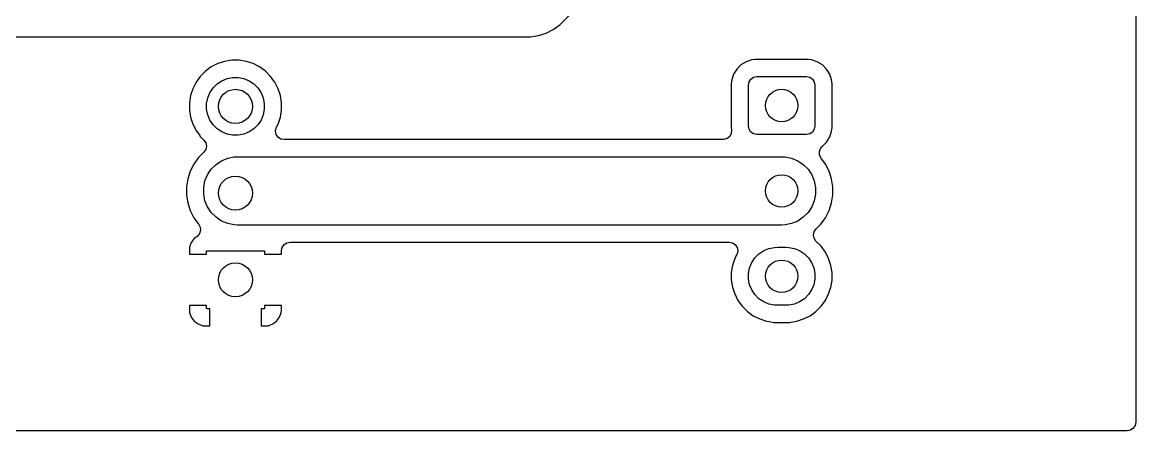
# Model space of a CAD drawing. Header units: millimetres. Extents: x 112.5 to 178.5, y -147 to -65.5.
# Drawn here: x 145.87 to 178.5, y -147 to -135.04 of the extents above; entities that cross this region are included whole.
import ezdxf

# ---------------------------------------------------------------- set-up
doc = ezdxf.new("R2010")
doc.units = ezdxf.units.MM
doc.layers.add('B.Cu', color=153, linetype='CONTINUOUS', true_color=0x4d7fc4)

msp = doc.modelspace()

# ---------------------------------------------------------------- linework, layer by layer
at = {"layer": 'B.Cu', "linetype": 'CONTINUOUS'}
for p, q in [((178.4995, -65.7495), (178.4995, -146.7505)), ((161.62478, -135.108517), (177.224517, -119.50878)), ((160.998638, -135.427553), (161.223262, -135.354568)), ((161.223262, -135.354568), (161.433704, -135.247343)), ((161.433704, -135.247343), (161.62478, -135.108517)), ((144.115912, -135.4645), (160.765358, -135.4645)), ((160.765358, -135.4645), (160.765362, -135.4645)), ((160.765362, -135.4645), (160.998638, -135.427553)), ((151.412182, -136.34495), (151.240206, -136.469897)), ((151.601592, -136.248441), (151.412182, -136.34495)), ((151.803759, -136.182753), (151.601592, -136.248441)), ((152.013703, -136.1495), (151.803759, -136.182753)), ((152.013713, -136.1495), (152.013703, -136.1495)), ((152.226287, -136.1495), (152.013713, -136.1495)), ((152.226296, -136.1495), (152.226287, -136.1495)), ((152.43624, -136.182753), (152.226296, -136.1495)), ((152.638407, -136.248441), (152.43624, -136.182753)), ((152.638409, -136.248442), (152.638407, -136.248441)), ((152.638412, -136.248443), (152.638409, -136.248442)), ((152.827816, -136.344949), (152.638412, -136.248443)), ((152.999792, -136.469896), (152.827816, -136.344949)), ((166.931346, -136.282286), (166.807286, -136.406346)), ((167.080667, -136.190185), (166.931346, -136.282286)), ((167.247199, -136.135001), (167.080667, -136.190185)), ((167.349993, -136.1245), (167.247199, -136.135001)), ((168.900005, -136.1245), (167.349993, -136.1245)), ((168.900009, -136.1245), (168.900005, -136.1245)), ((169.002797, -136.135001), (168.900009, -136.1245)), ((169.002798, -136.135001), (169.002797, -136.135001)), ((169.002802, -136.135002), (169.002798, -136.135001)), ((169.169332, -136.190184), (169.002802, -136.135002)), ((169.169332, -136.190185), (169.16933, -136.190184)), ((169.16933, -136.190184), (169.169332, -136.190184)), ((169.169334, -136.190186), (169.169332, -136.190185)), ((169.318656, -136.282288), (169.169334, -136.190186)), ((169.442712, -136.406344), (169.318656, -136.282288)), ((151.089897, -136.620206), (150.96495, -136.792182)), ((151.240206, -136.469897), (151.089897, -136.620206)), ((151.719313, -136.750367), (151.873258, -136.686601)), ((151.873258, -136.686601), (152.036685, -136.654093)), ((152.036685, -136.654093), (152.203315, -136.654093)), ((152.203315, -136.654093), (152.366742, -136.686601)), ((152.366742, -136.686601), (152.520687, -136.750367)), ((153.150104, -136.620208), (152.999792, -136.469896)), ((153.275051, -136.792184), (153.150104, -136.620208)), ((166.715184, -136.555668), (166.660002, -136.722197)), ((166.807286, -136.406346), (166.715184, -136.555668)), ((167.16903, -136.779329), (167.223223, -136.698223)), ((167.223223, -136.698223), (167.304329, -136.64403)), ((167.304329, -136.64403), (167.4, -136.625)), ((167.4, -136.625), (168.85, -136.625)), ((168.85, -136.625), (168.945671, -136.64403)), ((168.945671, -136.64403), (169.026777, -136.698223)), ((169.026777, -136.698223), (169.08097, -136.779329)), ((169.534814, -136.555666), (169.442712, -136.406344)), ((169.589999, -136.722203), (169.534814, -136.555666)), ((150.868441, -136.981592), (150.802753, -137.183759)), ((150.96495, -136.792182), (150.868441, -136.981592)), ((151.370367, -137.099313), (151.462941, -136.960766)), ((151.462941, -136.960766), (151.580766, -136.842941)), ((151.580766, -136.842941), (151.719313, -136.750367)), ((152.520687, -136.750367), (152.659234, -136.842941)), ((152.659234, -136.842941), (152.777059, -136.960766)), ((152.777059, -136.960766), (152.869633, -137.099313)), ((153.371557, -136.981588), (153.275051, -136.792184)), ((153.437246, -137.183757), (153.371557, -136.981588)), ((166.660001, -136.722204), (166.6495, -136.824988)), ((166.6495, -136.824988), (166.6495, -138.125005)), ((166.660002, -136.722197), (166.660001, -136.722204)), ((167.15, -136.875), (167.16903, -136.779329)), ((167.15, -138.075), (167.15, -136.875)), ((169.08097, -136.779329), (169.1, -136.875)), ((169.1, -136.875), (169.1, -138.075)), ((169.600499, -136.824992), (169.589999, -136.722203)), ((169.6005, -138.125009), (169.600499, -136.824992)), ((150.802753, -137.183759), (150.7695, -137.393703)), ((151.274093, -137.416685), (151.306601, -137.253258)), ((151.306601, -137.253258), (151.370367, -137.099313)), ((152.869633, -137.099313), (152.933399, -137.253258)), ((152.933399, -137.253258), (152.965907, -137.416685)), ((153.437246, -137.183759), (153.437246, -137.183757)), ((153.470499, -137.393703), (153.437246, -137.183759)), ((150.7695, -137.393703), (150.7695, -137.606296)), ((150.7695, -137.606296), (150.802753, -137.81624)), ((151.274093, -137.583315), (151.274093, -137.416685)), ((151.306601, -137.746742), (151.274093, -137.583315)), ((152.965907, -137.583315), (152.933399, -137.746742)), ((152.965907, -137.416685), (152.965907, -137.583315)), ((153.437246, -137.816243), (153.4705, -137.606287)), ((153.470499, -137.39371), (153.470499, -137.393703)), ((153.4705, -137.393713), (153.470499, -137.39371)), ((153.4705, -137.606287), (153.4705, -137.393713)), ((150.802753, -137.81624), (150.860903, -137.995208)), ((150.860903, -137.995208), (150.868443, -138.018412)), ((151.370367, -137.900687), (151.306601, -137.746742)), ((151.462941, -138.039234), (151.370367, -137.900687)), ((152.869633, -137.900687), (152.777059, -138.039234)), ((152.933399, -137.746742), (152.869633, -137.900687)), ((153.371557, -138.018412), (153.437246, -137.816243)), ((150.868443, -138.018412), (150.964949, -138.207816)), ((150.964949, -138.207816), (151.073041, -138.356592)), ((151.580766, -138.157059), (151.462941, -138.039234)), ((151.719313, -138.249633), (151.580766, -138.157059)), ((151.873258, -138.313399), (151.719313, -138.249633)), ((152.036685, -138.345907), (151.873258, -138.313399)), ((152.366742, -138.313399), (152.203315, -138.345907)), ((152.520687, -138.249633), (152.366742, -138.313399)), ((152.659234, -138.157059), (152.520687, -138.249633)), ((152.777059, -138.039234), (152.659234, -138.157059)), ((153.2965, -138.2255), (153.315454, -138.130212)), ((153.315454, -138.320788), (153.2965, -138.2255)), ((153.315454, -138.130212), (153.323639, -138.112457)), ((153.36943, -138.40157), (153.315454, -138.320788)), ((153.323639, -138.112457), (153.342372, -138.075691)), ((153.342372, -138.075691), (153.371557, -138.018412)), ((166.64801, -138.296916), (166.602522, -138.382765)), ((166.657181, -138.200197), (166.64801, -138.296916)), ((166.6495, -138.125005), (166.653709, -138.166206)), ((166.653709, -138.166206), (166.657181, -138.200197)), ((167.16903, -138.170671), (167.15, -138.075)), ((167.223223, -138.251777), (167.16903, -138.170671)), ((167.304329, -138.30597), (167.223223, -138.251777)), ((167.4, -138.325), (167.304329, -138.30597)), ((168.85, -138.325), (167.4, -138.325)), ((168.945671, -138.30597), (168.85, -138.325)), ((169.026777, -138.251777), (168.945671, -138.30597)), ((169.08097, -138.170671), (169.026777, -138.251777)), ((169.1, -138.075), (169.08097, -138.170671)), ((169.534814, -138.394334), (169.589999, -138.227797)), ((169.589999, -138.227797), (169.6005, -138.125009)), ((151.073041, -138.356592), (151.089897, -138.379793)), ((151.089897, -138.379793), (151.197969, -138.487865)), ((151.197969, -138.487865), (151.251945, -138.568647)), ((151.251945, -138.568647), (151.270899, -138.663935)), ((152.203315, -138.345907), (152.036685, -138.345907)), ((153.450212, -138.455546), (153.36943, -138.40157)), ((153.5455, -138.4745), (153.450212, -138.455546)), ((166.409471, -138.4745), (153.5455, -138.4745)), ((166.434776, -138.473211), (166.409471, -138.4745)), ((166.527644, -138.444671), (166.434776, -138.473211)), ((166.602522, -138.382765), (166.527644, -138.444671)), ((169.318656, -138.667712), (169.442712, -138.543656)), ((169.442712, -138.543656), (169.534814, -138.394334)), ((151.066528, -138.971445), (151.040478, -138.997495)), ((151.197971, -138.840001), (151.066528, -138.971445)), ((151.251945, -138.759223), (151.197971, -138.840001)), ((151.270899, -138.663935), (151.251945, -138.759223)), ((151.894715, -139.01806), (152.086983, -138.979815)), ((152.086983, -138.979815), (152.185, -138.975)), ((152.185, -138.975), (168.125, -138.975)), ((168.125, -138.975), (168.223017, -138.979815)), ((168.223017, -138.979815), (168.415285, -139.01806)), ((169.231298, -138.820808), (169.264925, -138.729658)), ((169.235112, -138.917888), (169.231298, -138.820808)), ((169.275787, -139.006119), (169.235112, -138.917888)), ((169.264925, -138.729658), (169.309667, -138.679234)), ((169.3084, -138.677967), (169.318653, -138.667713)), ((169.309667, -138.679234), (169.3084, -138.677967)), ((169.318653, -138.667713), (169.318656, -138.667712)), ((150.901659, -139.188562), (150.79443, -139.399012)), ((151.040478, -138.997495), (150.901659, -139.188562)), ((151.41199, -139.340607), (151.550607, -139.20199)), ((151.550607, -139.20199), (151.713603, -139.093079)), ((151.713603, -139.093079), (151.894715, -139.01806)), ((168.415285, -139.01806), (168.596397, -139.093079)), ((168.596397, -139.093079), (168.759393, -139.20199)), ((168.759393, -139.20199), (168.89801, -139.340607)), ((169.40834, -139.188562), (169.275787, -139.006119)), ((169.408341, -139.188564), (169.40834, -139.188562)), ((169.408343, -139.188567), (169.408341, -139.188564)), ((169.515568, -139.399008), (169.408343, -139.188567)), ((150.721446, -139.623635), (150.684501, -139.856896)), ((150.79443, -139.399012), (150.721446, -139.623635)), ((151.22806, -139.684715), (151.303079, -139.503603)), ((151.303079, -139.503603), (151.41199, -139.340607)), ((168.89801, -139.340607), (169.006921, -139.503603)), ((169.006921, -139.503603), (169.08194, -139.684715)), ((169.588553, -139.623632), (169.515568, -139.399008)), ((169.6255, -139.856908), (169.588553, -139.623632)), ((150.684501, -139.856896), (150.6845, -139.856912)), ((150.6845, -139.856912), (150.6845, -140.093087)), ((151.189815, -139.876983), (151.22806, -139.684715)), ((151.189815, -140.073017), (151.189815, -139.876983)), ((169.08194, -139.684715), (169.120185, -139.876983)), ((169.120185, -139.876983), (169.120185, -140.073017)), ((169.6255, -140.093092), (169.6255, -139.856908)), ((150.6845, -140.093087), (150.684501, -140.093103)), ((150.684501, -140.093103), (150.714111, -140.280051)), ((150.714111, -140.280051), (150.721447, -140.326368)), ((151.22806, -140.265285), (151.189815, -140.073017)), ((151.303079, -140.446397), (151.22806, -140.265285)), ((169.08194, -140.265285), (169.006921, -140.446397)), ((169.120185, -140.073017), (169.08194, -140.265285)), ((169.588553, -140.326368), (169.6255, -140.093092)), ((150.721447, -140.326368), (150.794432, -140.550992)), ((150.794432, -140.550992), (150.822611, -140.606296)), ((150.822611, -140.606296), (150.901659, -140.761437)), ((151.41199, -140.609393), (151.303079, -140.446397)), ((151.550607, -140.74801), (151.41199, -140.609393)), ((168.89801, -140.609393), (168.759393, -140.74801)), ((169.006921, -140.446397), (168.89801, -140.609393)), ((169.408343, -140.761433), (169.515568, -140.550992)), ((169.515568, -140.550992), (169.588553, -140.326368)), ((150.901659, -140.761437), (151.046233, -140.960425)), ((151.713603, -140.856921), (151.550607, -140.74801)), ((151.894715, -140.93194), (151.713603, -140.856921)), ((152.086983, -140.970185), (151.894715, -140.93194)), ((168.415285, -140.93194), (168.223017, -140.970185)), ((168.596397, -140.856921), (168.415285, -140.93194)), ((168.759393, -140.74801), (168.596397, -140.856921)), ((169.269517, -140.95251), (169.408343, -140.761433)), ((151.06974, -141.223404), (151.009601, -141.299709)), ((151.046233, -140.960425), (151.044491, -140.96169)), ((151.044491, -140.96169), (151.08467, -141.033413)), ((151.096101, -141.129894), (151.06974, -141.223404)), ((151.08467, -141.033413), (151.096101, -141.129894)), ((152.185, -140.975), (152.086983, -140.970185)), ((168.125, -140.975), (152.185, -140.975)), ((168.223017, -140.970185), (168.125, -140.975)), ((169.056601, -141.268565), (169.075555, -141.173277)), ((169.075555, -141.363853), (169.056601, -141.268565)), ((169.075555, -141.173277), (169.129528, -141.092498)), ((169.129528, -141.092498), (169.269517, -140.95251)), ((150.826646, -141.487912), (150.776403, -141.622621)), ((150.91281, -141.372812), (150.826646, -141.487912)), ((150.912813, -141.372809), (150.91281, -141.372812)), ((150.997089, -141.30972), (150.912813, -141.372809)), ((151.009601, -141.299709), (150.997089, -141.30972)), ((153.488954, -141.629212), (153.54293, -141.54843)), ((153.54293, -141.54843), (153.623712, -141.494454)), ((153.623712, -141.494454), (153.719, -141.4755)), ((153.719, -141.4755), (166.587239, -141.4755)), ((166.587239, -141.4755), (166.682527, -141.494454)), ((166.682527, -141.494454), (166.763309, -141.54843)), ((166.763309, -141.54843), (166.817285, -141.629212)), ((169.129531, -141.444635), (169.075555, -141.363853)), ((169.129792, -141.444896), (169.129531, -141.444635)), ((169.280104, -141.595208), (169.129792, -141.444896)), ((150.776401, -141.622628), (150.77, -141.682167)), ((150.77, -141.682167), (150.77, -141.829999)), ((150.77, -141.829999), (150.770001, -141.83)), ((150.770001, -141.83), (151.27, -141.83)), ((150.776403, -141.622621), (150.776401, -141.622628)), ((151.27, -141.83), (151.27, -141.73)), ((151.27, -141.73), (152.97, -141.73)), ((152.97, -141.73), (152.97, -141.83)), ((152.97, -141.83), (153.469999, -141.83)), ((153.469999, -141.83), (153.47, -141.829999)), ((153.47, -141.7245), (153.488954, -141.629212)), ((153.47, -141.829999), (153.47, -141.7245)), ((166.795931, -141.863385), (166.748445, -141.956583)), ((166.8091, -141.83754), (166.795931, -141.863385)), ((166.817285, -141.819788), (166.8091, -141.83754)), ((166.817285, -141.629212), (166.836239, -141.7245)), ((166.836239, -141.7245), (166.817285, -141.819788)), ((167.342941, -141.935766), (167.460766, -141.817941)), ((167.460766, -141.817941), (167.599313, -141.725367)), ((167.599313, -141.725367), (167.753258, -141.661601)), ((167.753258, -141.661601), (167.916685, -141.629093)), ((167.916685, -141.629093), (168, -141.625)), ((168, -141.625), (168.25, -141.625)), ((168.25, -141.625), (168.333315, -141.629093)), ((168.333315, -141.629093), (168.496742, -141.661601)), ((168.496742, -141.661601), (168.650687, -141.725367)), ((168.650687, -141.725367), (168.789234, -141.817941)), ((168.789234, -141.817941), (168.907059, -141.935766)), ((169.405051, -141.767184), (169.280104, -141.595208)), ((169.501557, -141.956588), (169.405051, -141.767184)), ((166.682753, -142.158759), (166.6495, -142.368703)), ((166.748441, -141.956592), (166.682753, -142.158759)), ((166.748445, -141.956583), (166.748441, -141.956592)), ((167.154093, -142.391685), (167.186601, -142.228258)), ((167.186601, -142.228258), (167.250367, -142.074313)), ((167.250367, -142.074313), (167.342941, -141.935766)), ((168.907059, -141.935766), (168.999633, -142.074313)), ((168.999633, -142.074313), (169.063399, -142.228258)), ((169.063399, -142.228258), (169.095907, -142.391685)), ((169.567246, -142.158757), (169.501557, -141.956588)), ((169.567246, -142.158759), (169.567246, -142.158757)), ((169.600499, -142.368703), (169.567246, -142.158759)), ((166.6495, -142.368703), (166.6495, -142.581296)), ((167.154093, -142.558315), (167.154093, -142.391685)), ((167.186601, -142.721742), (167.154093, -142.558315)), ((169.095907, -142.558315), (169.063399, -142.721742)), ((169.095907, -142.391685), (169.095907, -142.558315)), ((169.6005, -142.368715), (169.600499, -142.368703)), ((169.6005, -142.581284), (169.6005, -142.368715)), ((166.6495, -142.581296), (166.682753, -142.79124)), ((166.682753, -142.79124), (166.730264, -142.937465)), ((167.250367, -142.875687), (167.186601, -142.721742)), ((167.342941, -143.014234), (167.250367, -142.875687)), ((168.999633, -142.875687), (168.907059, -143.014234)), ((169.063399, -142.721742), (168.999633, -142.875687)), ((169.501557, -142.993412), (169.567246, -142.791243)), ((169.567246, -142.791243), (169.590278, -142.645826)), ((169.590278, -142.645826), (169.600499, -142.581296)), ((169.600499, -142.581296), (169.6005, -142.581284)), ((166.730264, -142.937465), (166.748443, -142.993412)), ((166.748443, -142.993412), (166.844949, -143.182816)), ((166.844949, -143.182816), (166.969896, -143.354792)), ((167.460766, -143.132059), (167.342941, -143.014234)), ((167.599313, -143.224633), (167.460766, -143.132059)), ((167.753258, -143.288399), (167.599313, -143.224633)), ((168.650687, -143.224633), (168.496742, -143.288399)), ((168.789234, -143.132059), (168.650687, -143.224633)), ((168.907059, -143.014234), (168.789234, -143.132059)), ((169.280104, -143.354792), (169.405051, -143.182816)), ((169.405051, -143.182816), (169.501557, -142.993412)), ((150.770001, -143.33), (150.77, -143.330001)), ((150.77, -143.330001), (150.77, -143.477832)), ((150.77, -143.477832), (150.776401, -143.537371)), ((151.27, -143.33), (150.770001, -143.33)), ((150.776401, -143.537371), (150.776403, -143.537378)), ((150.776403, -143.537378), (150.826646, -143.672087)), ((151.27, -143.43), (151.27, -143.33)), ((151.37, -143.43), (151.27, -143.43)), ((151.37, -143.929999), (151.37, -143.43)), ((152.97, -143.43), (152.87, -143.43)), ((152.87, -143.43), (152.87, -143.929999)), ((153.469999, -143.33), (152.97, -143.33)), ((152.97, -143.33), (152.97, -143.43)), ((153.413353, -143.672087), (153.463596, -143.537378)), ((153.463596, -143.537378), (153.463598, -143.537371)), ((153.463598, -143.537371), (153.469999, -143.477832)), ((153.47, -143.330001), (153.469999, -143.33)), ((153.469999, -143.477832), (153.47, -143.477825)), ((153.47, -143.477825), (153.47, -143.330001)), ((166.969896, -143.354792), (167.120208, -143.505104)), ((167.120208, -143.505104), (167.292184, -143.630051)), ((167.916685, -143.320907), (167.753258, -143.288399)), ((168, -143.325), (167.916685, -143.320907)), ((168.25, -143.325), (168, -143.325)), ((168.333315, -143.320907), (168.25, -143.325)), ((168.496742, -143.288399), (168.333315, -143.320907)), ((168.957816, -143.630051), (169.129792, -143.505104)), ((169.129792, -143.505104), (169.280104, -143.354792)), ((150.826646, -143.672087), (150.91281, -143.787187)), ((150.91281, -143.787187), (150.912812, -143.787189)), ((150.912812, -143.787189), (151.027912, -143.873353)), ((151.027912, -143.873353), (151.162621, -143.923596)), ((153.077378, -143.923596), (153.212087, -143.873353)), ((153.212087, -143.873353), (153.327187, -143.787189)), ((153.327187, -143.787189), (153.327189, -143.787187)), ((153.327189, -143.787187), (153.413353, -143.672087)), ((167.292184, -143.630051), (167.481588, -143.726557)), ((167.481588, -143.726557), (167.683757, -143.792246)), ((167.683757, -143.792246), (167.757601, -143.803941)), ((167.757601, -143.803941), (167.893703, -143.825499)), ((167.893703, -143.825499), (167.89371, -143.825499)), ((167.89371, -143.825499), (167.893713, -143.8255)), ((167.893713, -143.8255), (167.893716, -143.8255)), ((167.893716, -143.8255), (168.356284, -143.8255)), ((168.356284, -143.8255), (168.356287, -143.8255)), ((168.356287, -143.8255), (168.35629, -143.825499)), ((168.35629, -143.825499), (168.356296, -143.825499)), ((168.356296, -143.825499), (168.455476, -143.809789)), ((168.455476, -143.809789), (168.566243, -143.792246)), ((168.566243, -143.792246), (168.768412, -143.726557)), ((168.768412, -143.726557), (168.957816, -143.630051)), ((151.162621, -143.923596), (151.162628, -143.923598)), ((151.162628, -143.923598), (151.222167, -143.929999)), ((151.222167, -143.929999), (151.222175, -143.93)), ((151.222175, -143.93), (151.369999, -143.93)), ((151.369999, -143.93), (151.37, -143.929999)), ((152.87, -143.929999), (152.870001, -143.93)), ((152.870001, -143.93), (153.017825, -143.93)), ((153.017825, -143.93), (153.017832, -143.929999)), ((153.017832, -143.929999), (153.077371, -143.923598)), ((153.077371, -143.923598), (153.077378, -143.923596)), ((178.4995, -146.7505), (178.480546, -146.845788)), ((178.2505, -146.9995), (112.7495, -146.9995)), ((178.345788, -146.980546), (178.2505, -146.9995)), ((178.42657, -146.92657), (178.345788, -146.980546)), ((178.480546, -146.845788), (178.42657, -146.92657))]:
    msp.add_line(p, q, dxfattribs=at)
at = {"layer": 'B.Cu'}
for centre, radius in [((152.12, -137.5), 0.5), ((152.12, -137.5), 0.5), ((168.125, -137.475), 0.475), ((168.125, -137.475), 0.475), ((152.12, -140.04), 0.5), ((152.12, -140.04), 0.5), ((168.125, -139.975), 0.475), ((168.125, -139.975), 0.475), ((152.12, -142.58), 0.5), ((152.12, -142.58), 0.5), ((168.125, -142.475), 0.475), ((168.125, -142.475), 0.475)]:
    msp.add_circle(centre, radius, dxfattribs=at)

doc.saveas('drawing.dxf')
